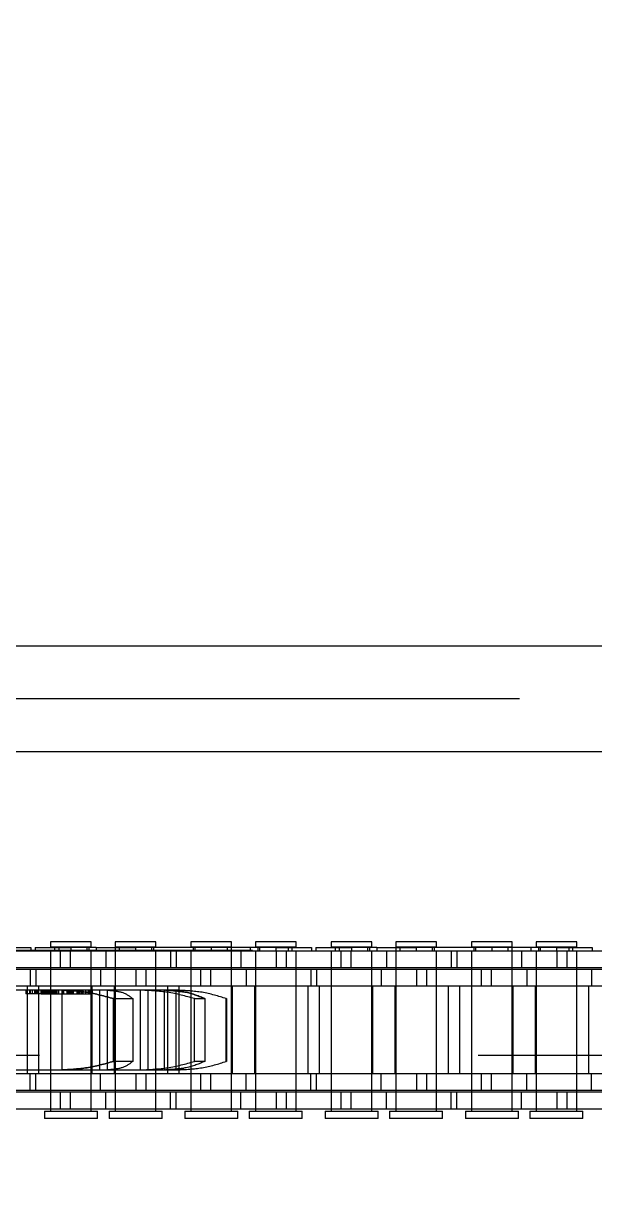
# Model space of a CAD drawing. Header units: metres. Extents: x 0 to 21025, y 0 to 14850.
# Drawn here: x 5781.3 to 5832.9, y 9285.2 to 9392.5 of the extents above; entities that cross this region are included whole.
import ezdxf

# ---------------------------------------------------------------- set-up
doc = ezdxf.new("R2010")
doc.units = ezdxf.units.M
doc.header["$LTSCALE"] = 25
doc.linetypes.add('HIDDEN2', pattern=[4.7625, 3.175, -1.5875])
for name, color, linetype in [('SL1', 8, 'Continuous'), ('SL4', 4, 'Continuous'), ('ST1', 7, 'HIDDEN2')]:
    doc.layers.add(name, color=color, linetype=linetype)

msp = doc.modelspace()

# ---------------------------------------------------------------- linework, layer by layer
at = {"layer": 'SL1'}
for radius, start, end in [(1215.5, 107.106787, 166.785047), (1170.7, 106.690475, 164.690823), (1164.35, 106.913784, 164.513299), (1158.35, 107.10294, 164.435358)]:
    msp.add_arc((6782.517, 8419.394), radius, start, end, dxfattribs=at)
at = {"layer": 'SL4'}
for p, q in [((6490.517, 9336.149), (5540.514, 9336.149)), ((5540.514, 9326.624), (6330.277, 9326.624))]:
    msp.add_line(p, q, dxfattribs=at)
at = {"layer": 'ST1'}
for p, q in [((6540.514, 9331.386), (5540.514, 9331.386)), ((5540.514, 9326.624), (6330.277, 9326.624)), ((5787.373, 9309.384), (5783.683, 9309.384)), ((5783.683, 9309.384), (5783.683, 9308.91)), ((5787.373, 9308.91), (5787.373, 9309.384)), ((5793.222, 9309.384), (5789.532, 9309.384)), ((5789.532, 9309.384), (5789.532, 9308.91)), ((5793.222, 9308.91), (5793.222, 9309.384)), ((5800.073, 9309.384), (5796.383, 9309.384)), ((5796.383, 9309.384), (5796.383, 9308.91)), ((5800.073, 9308.91), (5800.073, 9309.384)), ((5805.922, 9309.384), (5802.232, 9309.384)), ((5802.232, 9309.384), (5802.232, 9308.91)), ((5805.922, 9308.91), (5805.922, 9309.384)), ((5812.773, 9309.384), (5809.083, 9309.384)), ((5809.083, 9309.384), (5809.083, 9308.91)), ((5812.773, 9308.91), (5812.773, 9309.384)), ((5818.622, 9309.384), (5814.932, 9309.384)), ((5814.932, 9309.384), (5814.932, 9308.91)), ((5818.622, 9308.91), (5818.622, 9309.384)), ((5825.473, 9309.384), (5821.783, 9309.384)), ((5821.783, 9309.384), (5821.783, 9308.91)), ((5825.473, 9308.91), (5825.473, 9309.384)), ((5831.322, 9309.384), (5827.632, 9309.384)), ((5827.632, 9309.384), (5827.632, 9308.91)), ((5831.322, 9308.91), (5831.322, 9309.384)), ((5603.527, 9308.604), (6031.961, 9308.604)), ((5784.597, 9308.541), (5775.502, 9308.541)), ((5778.677, 9308.873), (5781.907, 9308.873)), ((5781.907, 9308.873), (5781.907, 9308.541)), ((5782.298, 9308.873), (5782.298, 9308.541)), ((5782.298, 9308.873), (5785.528, 9308.873)), ((5783.683, 9308.91), (5787.373, 9308.91)), ((5783.683, 9308.541), (5783.683, 9307.021)), ((5783.683, 9308.541), (5783.683, 9294.042)), ((5784.052, 9308.91), (5784.052, 9308.541)), ((5784.421, 9308.873), (5784.421, 9308.541)), ((5785.457, 9308.541), (5784.597, 9308.541)), ((5784.597, 9307.021), (5784.597, 9308.541)), ((5794.552, 9308.541), (5785.457, 9308.541)), ((5785.457, 9308.541), (5785.457, 9307.021)), ((5785.528, 9308.873), (5785.528, 9308.541)), ((5787.825, 9308.873), (5785.528, 9308.873)), ((5787.004, 9308.541), (5787.004, 9308.91)), ((5787.147, 9308.873), (5787.147, 9308.541)), ((5787.373, 9307.021), (5787.373, 9308.541)), ((5787.373, 9294.042), (5787.373, 9308.541)), ((5787.825, 9308.873), (5791.377, 9308.873)), ((5787.825, 9308.873), (5787.825, 9308.541)), ((5788.703, 9308.541), (5788.703, 9307.021)), ((5789.532, 9308.91), (5793.222, 9308.91)), ((5789.532, 9308.873), (5789.532, 9307.021)), ((5789.532, 9308.541), (5789.532, 9294.042)), ((5789.901, 9308.91), (5789.901, 9308.541)), ((5791.377, 9308.873), (5791.377, 9308.541)), ((5804.077, 9308.873), (5791.377, 9308.873)), ((5792.853, 9308.541), (5792.853, 9308.91)), ((5792.996, 9308.873), (5792.996, 9308.541)), ((5793.222, 9307.021), (5793.222, 9308.541)), ((5793.222, 9294.042), (5793.222, 9308.541)), ((5794.552, 9308.541), (5794.552, 9307.021)), ((5800.902, 9308.541), (5794.552, 9308.541)), ((5795.053, 9308.541), (5795.053, 9307.021)), ((5796.383, 9308.91), (5800.073, 9308.91)), ((5796.383, 9308.541), (5796.383, 9307.021)), ((5796.383, 9308.541), (5796.383, 9294.042)), ((5796.609, 9308.873), (5796.609, 9308.541)), ((5796.752, 9308.91), (5796.752, 9308.541)), ((5798.228, 9308.873), (5798.228, 9308.541)), ((5799.704, 9308.541), (5799.704, 9308.91)), ((5800.073, 9307.021), (5800.073, 9308.873)), ((5800.073, 9294.042), (5800.073, 9308.541)), ((5800.902, 9308.541), (5800.902, 9307.021)), ((5809.997, 9308.541), (5800.902, 9308.541)), ((5801.78, 9308.541), (5801.78, 9308.873)), ((5802.232, 9308.91), (5805.922, 9308.91)), ((5802.232, 9308.541), (5802.232, 9307.021)), ((5802.232, 9308.541), (5802.232, 9294.042)), ((5802.458, 9308.873), (5802.458, 9308.541)), ((5802.601, 9308.91), (5802.601, 9308.541)), ((5804.077, 9308.873), (5804.077, 9308.541)), ((5804.077, 9308.873), (5807.307, 9308.873)), ((5804.148, 9307.021), (5804.148, 9308.541)), ((5805.008, 9308.541), (5805.008, 9307.021)), ((5805.184, 9308.873), (5805.184, 9308.541)), ((5805.553, 9308.541), (5805.553, 9308.91)), ((5805.922, 9307.021), (5805.922, 9308.541)), ((5805.922, 9294.042), (5805.922, 9308.541)), ((5807.307, 9308.873), (5807.307, 9308.541)), ((5807.698, 9308.873), (5807.698, 9308.541)), ((5807.698, 9308.873), (5810.928, 9308.873)), ((5809.083, 9308.91), (5812.773, 9308.91)), ((5809.083, 9308.541), (5809.083, 9307.021)), ((5809.083, 9308.541), (5809.083, 9294.042)), ((5809.452, 9308.91), (5809.452, 9308.541)), ((5809.821, 9308.873), (5809.821, 9308.541)), ((5810.857, 9308.541), (5809.997, 9308.541)), ((5809.997, 9307.021), (5809.997, 9308.541)), ((5819.952, 9308.541), (5810.857, 9308.541)), ((5810.857, 9308.541), (5810.857, 9307.021)), ((5810.928, 9308.873), (5810.928, 9308.541)), ((5813.225, 9308.873), (5810.928, 9308.873)), ((5812.404, 9308.541), (5812.404, 9308.91)), ((5812.547, 9308.873), (5812.547, 9308.541)), ((5812.773, 9307.021), (5812.773, 9308.541)), ((5812.773, 9294.042), (5812.773, 9308.541)), ((5813.225, 9308.873), (5816.777, 9308.873)), ((5813.225, 9308.873), (5813.225, 9308.541)), ((5814.103, 9308.541), (5814.103, 9307.021)), ((5814.932, 9308.91), (5818.622, 9308.91)), ((5814.932, 9308.873), (5814.932, 9307.021)), ((5814.932, 9308.541), (5814.932, 9294.042)), ((5815.301, 9308.91), (5815.301, 9308.541)), ((5816.777, 9308.873), (5816.777, 9308.541)), ((5829.477, 9308.873), (5816.777, 9308.873)), ((5818.253, 9308.541), (5818.253, 9308.91)), ((5818.396, 9308.873), (5818.396, 9308.541)), ((5818.622, 9307.021), (5818.622, 9308.541)), ((5818.622, 9294.042), (5818.622, 9308.541)), ((5819.952, 9308.541), (5819.952, 9307.021)), ((5826.302, 9308.541), (5819.952, 9308.541)), ((5820.453, 9308.541), (5820.453, 9307.021)), ((5821.783, 9308.91), (5825.473, 9308.91)), ((5821.783, 9308.541), (5821.783, 9307.021)), ((5821.783, 9308.541), (5821.783, 9294.042)), ((5822.009, 9308.873), (5822.009, 9308.541)), ((5822.152, 9308.91), (5822.152, 9308.541)), ((5823.628, 9308.873), (5823.628, 9308.541)), ((5825.104, 9308.541), (5825.104, 9308.91)), ((5825.473, 9307.021), (5825.473, 9308.873)), ((5825.473, 9294.042), (5825.473, 9308.541)), ((5826.302, 9308.541), (5826.302, 9307.021)), ((5835.397, 9308.541), (5826.302, 9308.541)), ((5827.18, 9308.541), (5827.18, 9308.873)), ((5827.632, 9308.91), (5831.322, 9308.91)), ((5827.632, 9308.541), (5827.632, 9307.021)), ((5827.632, 9308.541), (5827.632, 9294.042)), ((5827.858, 9308.873), (5827.858, 9308.541)), ((5828.001, 9308.91), (5828.001, 9308.541)), ((5829.477, 9308.873), (5829.477, 9308.541)), ((5829.477, 9308.873), (5832.707, 9308.873)), ((5829.548, 9307.021), (5829.548, 9308.541)), ((5830.408, 9308.541), (5830.408, 9307.021)), ((5830.584, 9308.873), (5830.584, 9308.541)), ((5830.953, 9308.541), (5830.953, 9308.91)), ((5831.322, 9307.021), (5831.322, 9308.541)), ((5831.322, 9294.042), (5831.322, 9308.541)), ((5832.707, 9308.873), (5832.707, 9308.541)), ((5781.852, 9306.869), (5772.757, 9306.869)), ((5784.597, 9307.021), (5775.502, 9307.021)), ((5781.852, 9306.869), (5781.852, 9305.349)), ((5788.202, 9306.869), (5781.852, 9306.869)), ((5782.353, 9306.869), (5782.353, 9305.349)), ((5783.683, 9306.869), (5783.683, 9305.349)), ((5785.457, 9307.021), (5784.597, 9307.021)), ((5794.552, 9307.021), (5785.457, 9307.021)), ((5787.373, 9305.349), (5787.373, 9306.869)), ((5788.202, 9306.869), (5788.202, 9305.349)), ((5797.297, 9306.869), (5788.202, 9306.869)), ((5789.532, 9306.869), (5789.532, 9305.349)), ((5791.448, 9305.349), (5791.448, 9306.869)), ((5792.308, 9306.869), (5792.308, 9305.349)), ((5793.222, 9305.349), (5793.222, 9306.869)), ((5800.902, 9307.021), (5794.552, 9307.021)), ((5796.383, 9306.869), (5796.383, 9305.349)), ((5798.157, 9306.869), (5797.297, 9306.869)), ((5797.297, 9305.349), (5797.297, 9306.869)), ((5807.252, 9306.869), (5798.157, 9306.869)), ((5798.157, 9306.869), (5798.157, 9305.349)), ((5800.073, 9305.349), (5800.073, 9306.869)), ((5809.997, 9307.021), (5800.902, 9307.021)), ((5801.403, 9306.869), (5801.403, 9305.349)), ((5802.232, 9306.869), (5802.232, 9305.349)), ((5805.922, 9305.349), (5805.922, 9306.869)), ((5807.252, 9306.869), (5807.252, 9305.349)), ((5813.602, 9306.869), (5807.252, 9306.869)), ((5807.753, 9306.869), (5807.753, 9305.349)), ((5809.083, 9306.869), (5809.083, 9305.349)), ((5810.857, 9307.021), (5809.997, 9307.021)), ((5819.952, 9307.021), (5810.857, 9307.021)), ((5812.773, 9305.349), (5812.773, 9306.869)), ((5813.602, 9306.869), (5813.602, 9305.349)), ((5822.697, 9306.869), (5813.602, 9306.869)), ((5814.932, 9306.869), (5814.932, 9305.349)), ((5816.848, 9305.349), (5816.848, 9306.869)), ((5817.708, 9306.869), (5817.708, 9305.349)), ((5818.622, 9305.349), (5818.622, 9306.869)), ((5826.302, 9307.021), (5819.952, 9307.021)), ((5821.783, 9306.869), (5821.783, 9305.349)), ((5823.557, 9306.869), (5822.697, 9306.869)), ((5822.697, 9305.349), (5822.697, 9306.869)), ((5832.652, 9306.869), (5823.557, 9306.869)), ((5823.557, 9306.869), (5823.557, 9305.349)), ((5825.473, 9305.349), (5825.473, 9306.869)), ((5835.397, 9307.021), (5826.302, 9307.021)), ((5826.803, 9306.869), (5826.803, 9305.349)), ((5827.632, 9306.869), (5827.632, 9305.349)), ((5831.322, 9305.349), (5831.322, 9306.869)), ((5832.652, 9306.869), (5832.652, 9305.349)), ((5839.002, 9306.869), (5832.652, 9306.869)), ((5781.852, 9305.349), (5772.757, 9305.349)), ((5781.568, 9305.349), (5781.568, 9297.419)), ((5788.202, 9305.349), (5781.852, 9305.349)), ((5782.637, 9297.419), (5782.637, 9305.349)), ((5783.683, 9305.349), (5783.683, 9297.419)), ((5787.373, 9297.419), (5787.373, 9305.349)), ((5787.417, 9305.349), (5787.417, 9297.419)), ((5797.297, 9305.349), (5788.202, 9305.349)), ((5789.488, 9297.419), (5789.488, 9305.349)), ((5789.532, 9305.349), (5789.532, 9297.419)), ((5793.222, 9297.419), (5793.222, 9305.349)), ((5794.268, 9305.349), (5794.268, 9297.419)), ((5795.337, 9297.419), (5795.337, 9305.349)), ((5796.383, 9305.349), (5796.383, 9297.419)), ((5798.157, 9305.349), (5797.297, 9305.349)), ((5807.252, 9305.349), (5798.157, 9305.349)), ((5800.073, 9297.419), (5800.073, 9305.349)), ((5800.117, 9305.349), (5800.117, 9297.419)), ((5802.188, 9297.419), (5802.188, 9305.349)), ((5802.232, 9305.349), (5802.232, 9297.419)), ((5805.922, 9297.419), (5805.922, 9305.349)), ((5806.968, 9305.349), (5806.968, 9297.419)), ((5813.602, 9305.349), (5807.252, 9305.349)), ((5808.037, 9297.419), (5808.037, 9305.349)), ((5809.083, 9305.349), (5809.083, 9297.419)), ((5812.773, 9297.419), (5812.773, 9305.349)), ((5812.817, 9305.349), (5812.817, 9297.419)), ((5822.697, 9305.349), (5813.602, 9305.349)), ((5814.888, 9297.419), (5814.888, 9305.349)), ((5814.932, 9305.349), (5814.932, 9297.419)), ((5818.622, 9297.419), (5818.622, 9305.349)), ((5819.668, 9305.349), (5819.668, 9297.419)), ((5820.737, 9297.419), (5820.737, 9305.349)), ((5821.783, 9305.349), (5821.783, 9297.419)), ((5823.557, 9305.349), (5822.697, 9305.349)), ((5832.652, 9305.349), (5823.557, 9305.349)), ((5825.473, 9297.419), (5825.473, 9305.349)), ((5825.517, 9305.349), (5825.517, 9297.419)), ((5827.588, 9297.419), (5827.588, 9305.349)), ((5827.632, 9305.349), (5827.632, 9297.419)), ((5831.322, 9297.419), (5831.322, 9305.349)), ((5832.368, 9305.349), (5832.368, 9297.419)), ((5839.002, 9305.349), (5832.652, 9305.349)), ((5784.694, 9304.989), (5780.148, 9304.989)), ((5781.435, 9304.989), (5781.435, 9304.654)), ((5782.275, 9304.654), (5781.435, 9304.654)), ((5781.77, 9304.989), (5781.77, 9304.654)), ((5781.873, 9304.654), (5781.873, 9304.989)), ((5782.043, 9304.654), (5782.043, 9304.989)), ((5782.275, 9304.654), (5782.275, 9304.989)), ((5782.427, 9304.654), (5782.275, 9304.654)), ((5782.378, 9304.654), (5782.378, 9304.989)), ((5782.427, 9304.654), (5782.427, 9304.989)), ((5782.842, 9304.654), (5782.427, 9304.654)), ((5782.519, 9304.654), (5782.519, 9304.989)), ((5782.842, 9304.654), (5782.842, 9304.989)), ((5782.842, 9304.654), (5785.271, 9304.654)), ((5782.901, 9304.989), (5782.901, 9304.654)), ((5782.902, 9304.654), (5782.902, 9304.989)), ((5782.952, 9304.654), (5782.952, 9304.989)), ((5782.965, 9304.654), (5782.965, 9304.989)), ((5782.966, 9304.654), (5782.966, 9304.989)), ((5783.024, 9304.654), (5783.024, 9304.989)), ((5783.1, 9304.654), (5783.1, 9304.989)), ((5783.109, 9304.654), (5783.109, 9304.989)), ((5783.139, 9304.654), (5783.139, 9304.989)), ((5783.214, 9304.989), (5783.214, 9304.654)), ((5783.216, 9304.654), (5783.216, 9304.989)), ((5783.224, 9304.654), (5783.224, 9304.989)), ((5783.237, 9304.654), (5783.237, 9304.989)), ((5783.33, 9304.654), (5783.33, 9304.989)), ((5783.35, 9304.654), (5783.35, 9304.989)), ((5783.358, 9304.654), (5783.358, 9304.989)), ((5783.427, 9304.654), (5783.427, 9304.989)), ((5783.52, 9304.654), (5783.52, 9304.989)), ((5783.604, 9304.654), (5783.604, 9304.989)), ((5783.683, 9304.654), (5783.683, 9304.989)), ((5783.732, 9304.654), (5783.732, 9304.989)), ((5783.835, 9304.654), (5783.835, 9304.989)), ((5783.868, 9304.654), (5783.868, 9304.989)), ((5783.87, 9304.654), (5783.87, 9304.989)), ((5783.903, 9304.654), (5783.903, 9304.989)), ((5783.942, 9304.654), (5783.942, 9304.989)), ((5783.977, 9304.654), (5783.977, 9304.989)), ((5783.98, 9304.654), (5783.98, 9304.989)), ((5784.005, 9304.654), (5784.005, 9304.989)), ((5784.009, 9304.654), (5784.009, 9304.989)), ((5784.097, 9304.654), (5784.097, 9304.989)), ((5784.111, 9304.654), (5784.111, 9304.989)), ((5784.127, 9304.654), (5784.127, 9304.989)), ((5784.146, 9304.654), (5784.146, 9304.989)), ((5784.154, 9304.654), (5784.154, 9304.989)), ((5784.288, 9304.654), (5784.288, 9304.989)), ((5784.447, 9304.654), (5784.447, 9304.989)), ((5784.694, 9304.989), (5784.694, 9297.779)), ((5784.809, 9304.989), (5784.694, 9304.989)), ((5784.782, 9304.654), (5784.782, 9304.989)), ((5788.877, 9304.989), (5784.809, 9304.989)), ((5784.83, 9304.654), (5784.83, 9304.989)), ((5784.892, 9304.654), (5784.892, 9304.989)), ((5785.191, 9304.654), (5785.191, 9304.989)), ((5785.232, 9304.654), (5785.232, 9304.989)), ((5785.253, 9304.654), (5785.253, 9304.989)), ((5785.271, 9304.654), (5785.271, 9304.989)), ((5785.271, 9304.654), (5785.662, 9304.654)), ((5785.381, 9304.654), (5785.381, 9304.989)), ((5785.427, 9304.654), (5785.427, 9304.989)), ((5785.507, 9304.654), (5785.507, 9304.989)), ((5785.561, 9304.654), (5785.561, 9304.989)), ((5785.616, 9304.654), (5785.616, 9304.989)), ((5785.633, 9304.654), (5785.633, 9304.989)), ((5785.654, 9304.654), (5785.654, 9304.989)), ((5785.662, 9304.654), (5785.662, 9304.989)), ((5785.662, 9304.654), (5786.509, 9304.654)), ((5785.734, 9304.654), (5785.734, 9304.989)), ((5785.757, 9304.654), (5785.757, 9304.989)), ((5786.092, 9304.654), (5786.092, 9304.989)), ((5786.119, 9304.654), (5786.119, 9304.989)), ((5786.165, 9304.654), (5786.165, 9304.989)), ((5786.203, 9304.654), (5786.203, 9304.989)), ((5786.251, 9304.654), (5786.251, 9304.989)), ((5786.372, 9304.654), (5786.372, 9304.989)), ((5786.509, 9304.654), (5786.509, 9304.989)), ((5786.509, 9304.654), (5786.791, 9304.654)), ((5786.605, 9304.654), (5786.605, 9304.989)), ((5786.626, 9304.654), (5786.626, 9304.989)), ((5786.791, 9304.654), (5786.875, 9304.654)), ((5786.875, 9304.654), (5786.875, 9304.989)), ((5786.875, 9304.654), (5787.2, 9304.654)), ((5787.11, 9304.654), (5787.11, 9304.989)), ((5787.2, 9304.654), (5787.2, 9304.989)), ((5787.2, 9304.654), (5787.236, 9304.654)), ((5787.236, 9304.654), (5787.236, 9304.989)), ((5787.236, 9304.654), (5787.443, 9304.654)), ((5787.278, 9304.654), (5787.278, 9304.989)), ((5787.316, 9304.654), (5787.316, 9304.989)), ((5787.433, 9304.654), (5787.433, 9304.989)), ((5787.443, 9304.654), (5787.443, 9304.989)), ((5787.443, 9304.654), (5787.478, 9304.654)), ((5787.464, 9304.654), (5787.464, 9304.989)), ((5787.478, 9304.654), (5787.478, 9304.989)), ((5788.13, 9304.989), (5788.13, 9297.779)), ((5788.799, 9304.989), (5788.799, 9297.779)), ((5791.791, 9304.989), (5788.877, 9304.989)), ((5789.37, 9304.227), (5791.134, 9304.227)), ((5789.37, 9298.541), (5789.37, 9304.227)), ((5791.134, 9304.227), (5791.134, 9298.541)), ((5791.791, 9304.989), (5791.791, 9297.779)), ((5791.919, 9304.989), (5791.791, 9304.989)), ((5794.084, 9304.989), (5791.919, 9304.989)), ((5792.477, 9304.989), (5792.477, 9297.779)), ((5793.975, 9304.989), (5793.975, 9297.779)), ((5795.014, 9304.989), (5794.084, 9304.989)), ((5795.014, 9304.989), (5795.014, 9297.779)), ((5795.141, 9304.989), (5795.014, 9304.989)), ((5795.282, 9304.989), (5795.141, 9304.989)), ((5796.714, 9298.541), (5796.714, 9304.227)), ((5796.714, 9304.227), (5797.652, 9304.227)), ((5797.652, 9304.227), (5797.652, 9298.541)), ((5799.591, 9298.541), (5799.591, 9304.227)), ((5799.591, 9304.227), (5799.614, 9304.227)), ((5799.614, 9304.227), (5799.614, 9298.541)), ((6020.819, 9299.079), (5603.527, 9299.079)), ((5780.148, 9297.779), (5784.694, 9297.779)), ((5784.694, 9297.779), (5784.809, 9297.779)), ((5784.809, 9297.779), (5788.877, 9297.779)), ((5788.877, 9297.779), (5791.791, 9297.779)), ((5791.134, 9298.541), (5789.37, 9298.541)), ((5791.791, 9297.779), (5791.919, 9297.779)), ((5791.919, 9297.779), (5794.084, 9297.779)), ((5794.084, 9297.779), (5795.014, 9297.779)), ((5795.014, 9297.779), (5795.141, 9297.779)), ((5795.756, 9297.831), (5795.141, 9297.779)), ((5795.141, 9297.779), (5795.282, 9297.779)), ((5795.761, 9297.788), (5795.282, 9297.779)), ((5797.652, 9298.541), (5796.714, 9298.541)), ((5799.614, 9298.541), (5799.591, 9298.541)), ((5781.852, 9297.419), (5772.757, 9297.419)), ((5781.852, 9295.899), (5781.852, 9297.419)), ((5788.202, 9297.419), (5781.852, 9297.419)), ((5782.353, 9295.899), (5782.353, 9297.419)), ((5783.683, 9297.419), (5783.683, 9295.899)), ((5787.373, 9295.899), (5787.373, 9297.419)), ((5788.202, 9295.899), (5788.202, 9297.419)), ((5797.297, 9297.419), (5788.202, 9297.419)), ((5789.532, 9297.419), (5789.532, 9295.899)), ((5791.448, 9295.899), (5791.448, 9297.419)), ((5792.308, 9297.419), (5792.308, 9295.899)), ((5793.222, 9295.899), (5793.222, 9297.419)), ((5796.383, 9297.419), (5796.383, 9295.899)), ((5798.157, 9297.419), (5797.297, 9297.419)), ((5797.297, 9295.899), (5797.297, 9297.419)), ((5807.252, 9297.419), (5798.157, 9297.419)), ((5798.157, 9297.419), (5798.157, 9295.899)), ((5800.073, 9295.899), (5800.073, 9297.419)), ((5801.403, 9295.899), (5801.403, 9297.419)), ((5802.232, 9297.419), (5802.232, 9295.899)), ((5805.922, 9295.899), (5805.922, 9297.419)), ((5807.252, 9295.899), (5807.252, 9297.419)), ((5813.602, 9297.419), (5807.252, 9297.419)), ((5807.753, 9295.899), (5807.753, 9297.419)), ((5809.083, 9297.419), (5809.083, 9295.899)), ((5812.773, 9295.899), (5812.773, 9297.419)), ((5813.602, 9295.899), (5813.602, 9297.419)), ((5822.697, 9297.419), (5813.602, 9297.419)), ((5814.932, 9297.419), (5814.932, 9295.899)), ((5816.848, 9295.899), (5816.848, 9297.419)), ((5817.708, 9297.419), (5817.708, 9295.899)), ((5818.622, 9295.899), (5818.622, 9297.419)), ((5821.783, 9297.419), (5821.783, 9295.899)), ((5823.557, 9297.419), (5822.697, 9297.419)), ((5822.697, 9295.899), (5822.697, 9297.419)), ((5832.652, 9297.419), (5823.557, 9297.419)), ((5823.557, 9297.419), (5823.557, 9295.899)), ((5825.473, 9295.899), (5825.473, 9297.419)), ((5826.803, 9295.899), (5826.803, 9297.419)), ((5827.632, 9297.419), (5827.632, 9295.899)), ((5831.322, 9295.899), (5831.322, 9297.419)), ((5832.652, 9295.899), (5832.652, 9297.419)), ((5839.002, 9297.419), (5832.652, 9297.419)), ((5781.852, 9295.899), (5772.757, 9295.899)), ((5784.597, 9295.747), (5775.502, 9295.747)), ((5788.202, 9295.899), (5781.852, 9295.899)), ((5783.683, 9295.747), (5783.683, 9294.227)), ((5785.457, 9295.747), (5784.597, 9295.747)), ((5784.597, 9294.227), (5784.597, 9295.747)), ((5794.552, 9295.747), (5785.457, 9295.747)), ((5785.457, 9295.747), (5785.457, 9294.227)), ((5787.373, 9294.227), (5787.373, 9295.747)), ((5797.297, 9295.899), (5788.202, 9295.899)), ((5788.703, 9294.227), (5788.703, 9295.747)), ((5789.532, 9295.747), (5789.532, 9294.227)), ((5793.222, 9294.227), (5793.222, 9295.747)), ((5794.552, 9294.227), (5794.552, 9295.747)), ((5800.902, 9295.747), (5794.552, 9295.747)), ((5795.053, 9294.227), (5795.053, 9295.747)), ((5796.383, 9295.747), (5796.383, 9294.227)), ((5798.157, 9295.899), (5797.297, 9295.899)), ((5807.252, 9295.899), (5798.157, 9295.899)), ((5800.073, 9294.227), (5800.073, 9295.747)), ((5800.902, 9294.227), (5800.902, 9295.747)), ((5809.997, 9295.747), (5800.902, 9295.747)), ((5802.232, 9295.747), (5802.232, 9294.227)), ((5804.148, 9294.227), (5804.148, 9295.747)), ((5805.008, 9295.747), (5805.008, 9294.227)), ((5805.922, 9294.227), (5805.922, 9295.747)), ((5813.602, 9295.899), (5807.252, 9295.899)), ((5809.083, 9295.747), (5809.083, 9294.227)), ((5810.857, 9295.747), (5809.997, 9295.747)), ((5809.997, 9294.227), (5809.997, 9295.747)), ((5819.952, 9295.747), (5810.857, 9295.747)), ((5810.857, 9295.747), (5810.857, 9294.227)), ((5812.773, 9294.227), (5812.773, 9295.747)), ((5822.697, 9295.899), (5813.602, 9295.899)), ((5814.103, 9294.227), (5814.103, 9295.747)), ((5814.932, 9295.747), (5814.932, 9294.227)), ((5818.622, 9294.227), (5818.622, 9295.747)), ((5819.952, 9294.227), (5819.952, 9295.747)), ((5826.302, 9295.747), (5819.952, 9295.747)), ((5820.453, 9294.227), (5820.453, 9295.747)), ((5821.783, 9295.747), (5821.783, 9294.227)), ((5823.557, 9295.899), (5822.697, 9295.899)), ((5832.652, 9295.899), (5823.557, 9295.899)), ((5825.473, 9294.227), (5825.473, 9295.747)), ((5826.302, 9294.227), (5826.302, 9295.747)), ((5835.397, 9295.747), (5826.302, 9295.747)), ((5827.632, 9295.747), (5827.632, 9294.227)), ((5829.548, 9294.227), (5829.548, 9295.747)), ((5830.408, 9295.747), (5830.408, 9294.227)), ((5831.322, 9294.227), (5831.322, 9295.747)), ((5839.002, 9295.899), (5832.652, 9295.899)), ((5784.597, 9294.227), (5775.502, 9294.227)), ((5783.13, 9294.042), (5787.927, 9294.042)), ((5783.13, 9294.042), (5783.13, 9293.384)), ((5787.927, 9293.384), (5783.13, 9293.384)), ((5785.457, 9294.227), (5784.597, 9294.227)), ((5794.552, 9294.227), (5785.457, 9294.227)), ((5787.927, 9293.384), (5787.927, 9294.042)), ((5788.978, 9294.042), (5793.775, 9294.042)), ((5788.978, 9294.042), (5788.978, 9293.384)), ((5793.775, 9293.384), (5788.978, 9293.384)), ((5793.775, 9293.384), (5793.775, 9294.042)), ((5800.902, 9294.227), (5794.552, 9294.227)), ((5795.83, 9294.042), (5800.627, 9294.042)), ((5795.83, 9294.042), (5795.83, 9293.384)), ((5800.627, 9293.384), (5795.83, 9293.384)), ((5800.627, 9293.384), (5800.627, 9294.042)), ((5809.997, 9294.227), (5800.902, 9294.227)), ((5801.678, 9294.042), (5806.475, 9294.042)), ((5801.678, 9294.042), (5801.678, 9293.384)), ((5806.475, 9293.384), (5801.678, 9293.384)), ((5806.475, 9293.384), (5806.475, 9294.042)), ((5808.53, 9294.042), (5813.327, 9294.042)), ((5808.53, 9294.042), (5808.53, 9293.384)), ((5813.327, 9293.384), (5808.53, 9293.384)), ((5810.857, 9294.227), (5809.997, 9294.227)), ((5819.952, 9294.227), (5810.857, 9294.227)), ((5813.327, 9293.384), (5813.327, 9294.042)), ((5814.378, 9294.042), (5819.175, 9294.042)), ((5814.378, 9294.042), (5814.378, 9293.384)), ((5819.175, 9293.384), (5814.378, 9293.384)), ((5819.175, 9293.384), (5819.175, 9294.042)), ((5826.302, 9294.227), (5819.952, 9294.227)), ((5821.23, 9294.042), (5826.027, 9294.042)), ((5821.23, 9294.042), (5821.23, 9293.384)), ((5826.027, 9293.384), (5821.23, 9293.384)), ((5826.027, 9293.384), (5826.027, 9294.042)), ((5835.397, 9294.227), (5826.302, 9294.227)), ((5827.078, 9294.042), (5831.875, 9294.042)), ((5827.078, 9294.042), (5827.078, 9293.384)), ((5831.875, 9293.384), (5827.078, 9293.384)), ((5831.875, 9293.384), (5831.875, 9294.042))]:
    msp.add_line(p, q, dxfattribs=at)
for radius in [1163.627, 1157.277]:
    msp.add_arc((6782.517, 8419.394), radius, 127.817651, 147.031191, dxfattribs=at)
for points, knots in [([(5789.37, 9304.227), (5788.57, 9304.449), (5787.018, 9304.88), (5785.53, 9304.953), (5784.809, 9304.989)], [0, 0, 0, 0, 0.5152637, 1, 1, 1, 1]), ([(5784.809, 9304.989), (5785.53, 9304.953), (5787.018, 9304.88), (5788.57, 9304.449), (5789.37, 9304.227)], [0, 0, 0, 0, 0.4847362, 1, 1, 1, 1]), ([(5788.877, 9304.989), (5789.33, 9304.953), (5790.263, 9304.88), (5790.837, 9304.449), (5791.134, 9304.227)], [0, 0, 0, 0, 0.4847365, 1, 1, 1, 1]), ([(5796.714, 9304.227), (5795.908, 9304.449), (5794.343, 9304.88), (5792.711, 9304.953), (5791.919, 9304.989)], [0, 0, 0, 0, 0.5152562, 1, 1, 1, 1]), ([(5794.084, 9304.989), (5794.732, 9304.953), (5796.07, 9304.88), (5797.114, 9304.449), (5797.652, 9304.227)], [0, 0, 0, 0, 0.4847361, 1, 1, 1, 1]), ([(5797.652, 9304.227), (5797.114, 9304.449), (5796.07, 9304.88), (5794.732, 9304.953), (5794.084, 9304.989)], [0, 0, 0, 0, 0.5152638, 1, 1, 1, 1]), ([(5799.591, 9304.227), (5798.875, 9304.449), (5797.487, 9304.88), (5795.907, 9304.953), (5795.141, 9304.989)], [0, 0, 0, 0, 0.515254, 1, 1, 1, 1]), ([(5784.809, 9297.779), (5785.53, 9297.814), (5787.018, 9297.887), (5788.57, 9298.318), (5789.37, 9298.541)], [0, 0, 0, 0, 0.4847362, 1, 1, 1, 1]), ([(5789.37, 9298.541), (5788.57, 9298.318), (5787.018, 9297.887), (5785.53, 9297.814), (5784.809, 9297.779)], [0, 0, 0, 0, 0.51526366, 1, 1, 1, 1]), ([(5791.134, 9298.541), (5790.837, 9298.318), (5790.263, 9297.887), (5789.33, 9297.814), (5788.877, 9297.779)], [0, 0, 0, 0, 0.51526331, 1, 1, 1, 1]), ([(5791.919, 9297.779), (5792.711, 9297.814), (5794.343, 9297.887), (5795.908, 9298.318), (5796.714, 9298.541)], [0, 0, 0, 0, 0.4847219, 1, 1, 1, 1]), ([(5797.652, 9298.541), (5797.114, 9298.318), (5796.07, 9297.887), (5794.732, 9297.814), (5794.084, 9297.779)], [0, 0, 0, 0, 0.5152637, 1, 1, 1, 1]), ([(5795.141, 9297.779), (5795.907, 9297.814), (5797.487, 9297.887), (5798.875, 9298.318), (5799.591, 9298.541)], [0, 0, 0, 0, 0.48472482, 1, 1, 1, 1])]:
    msp.add_open_spline(points, degree=3, knots=knots, dxfattribs=at)

doc.saveas('drawing.dxf')
